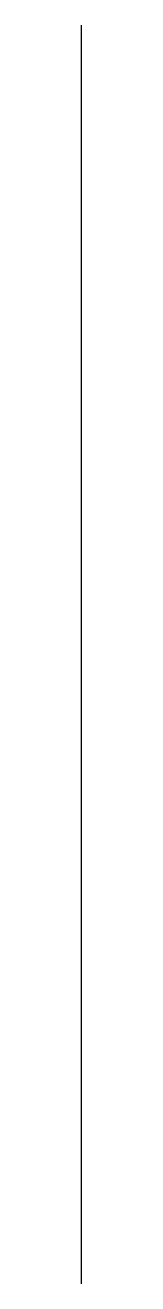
# Model space of a CAD drawing. Header units: metres. Extents: x 10 to 10, y 20 to 24.
import ezdxf

# ---------------------------------------------------------------- set-up
doc = ezdxf.new("R2010")
doc.units = ezdxf.units.M
doc.layers.add('WALL', color=7, linetype='Continuous')

# ---------------------------------------------------------------- blocks, each defined once
blk = doc.blocks.new('WALL_PAIR')
blk.add_line((0, 0), (2, 0))

msp = doc.modelspace()

# ---------------------------------------------------------------- block references
at = {"layer": 'WALL', "xscale": 2, "yscale": 2, "rotation": 90}
msp.add_blockref('WALL_PAIR', (10, 20), dxfattribs=at)

doc.saveas('drawing.dxf')
